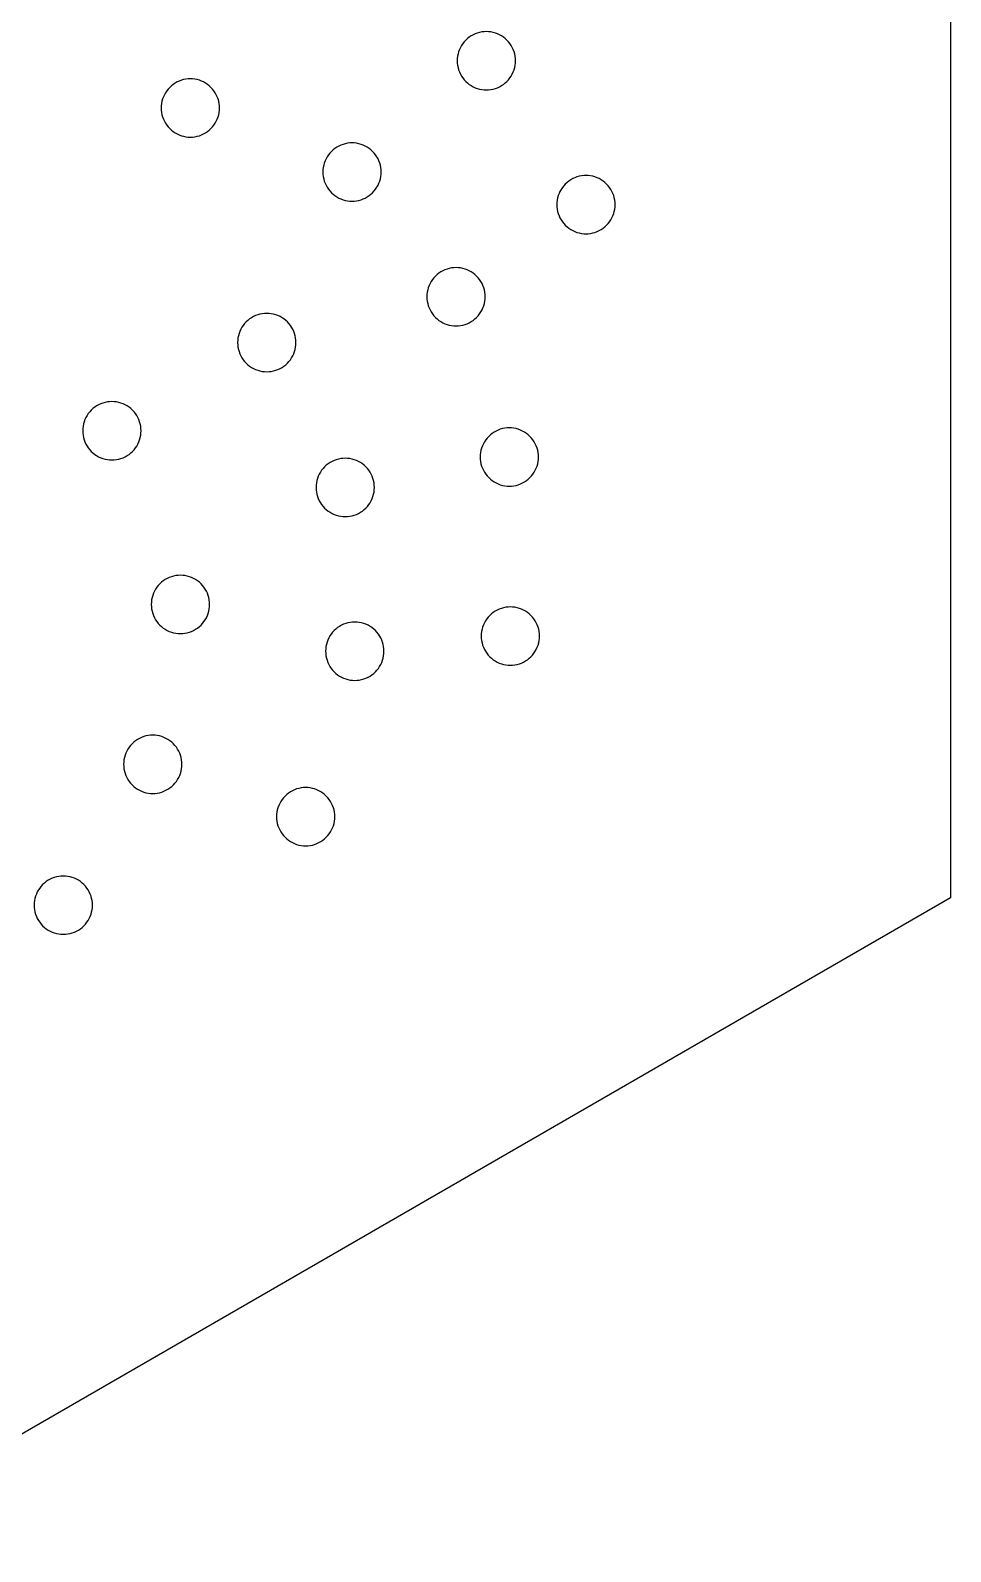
# Model space of a CAD drawing. Header units: millimetres. Extents: x 0 to 377, y 0 to 280.
# Drawn here: x 64.6 to 108.8, y 0.4 to 73.5 of the extents above; entities that cross this region are included whole.
import ezdxf

# ---------------------------------------------------------------- set-up
doc = ezdxf.new("R2010")
doc.units = ezdxf.units.MM
doc.layers.add('CUT', color=1, linetype='Continuous')

msp = doc.modelspace()

# ---------------------------------------------------------------- linework, layer by layer
at = {"layer": 'CUT'}
for points in [[(108.773, 31.8), (54.386, 0.4), (0, 31.8), (0, 94.6), (54.386, 126), (108.773, 94.6), (108.773, 31.8)], [(87.771, 71.459), (87.809, 71.562), (87.839, 71.668), (87.861, 71.776), (87.874, 71.885), (87.878, 71.995), (87.874, 72.105), (87.861, 72.214), (87.839, 72.322), (87.809, 72.428), (87.771, 72.531), (87.725, 72.631), (87.672, 72.726), (87.611, 72.818), (87.543, 72.904), (87.468, 72.985), (87.387, 73.06), (87.301, 73.128), (87.209, 73.189), (87.114, 73.242), (87.014, 73.288), (86.911, 73.326), (86.805, 73.356), (86.697, 73.378), (86.588, 73.391), (86.478, 73.395), (86.368, 73.391), (86.259, 73.378), (86.151, 73.356), (86.045, 73.326), (85.942, 73.288), (85.842, 73.242), (85.746, 73.189), (85.655, 73.128), (85.569, 73.06), (85.488, 72.985), (85.413, 72.904), (85.345, 72.818), (85.284, 72.726), (85.231, 72.631), (85.185, 72.531), (85.146, 72.428), (85.117, 72.322), (85.095, 72.214), (85.082, 72.105), (85.078, 71.995), (85.082, 71.885), (85.095, 71.776), (85.117, 71.668), (85.146, 71.562), (85.185, 71.459), (85.231, 71.359), (85.284, 71.263), (85.345, 71.172), (85.413, 71.086), (85.488, 71.005), (85.569, 70.93), (85.655, 70.862), (85.746, 70.801), (85.842, 70.748), (85.942, 70.702), (86.045, 70.663), (86.151, 70.634), (86.259, 70.612), (86.368, 70.599), (86.478, 70.595), (86.588, 70.599), (86.697, 70.612), (86.805, 70.634), (86.911, 70.663), (87.014, 70.702), (87.114, 70.748), (87.209, 70.801), (87.301, 70.862), (87.387, 70.93), (87.468, 71.005), (87.543, 71.086), (87.611, 71.172), (87.672, 71.263), (87.725, 71.359), (87.771, 71.459)], [(73.556, 69.193), (73.594, 69.296), (73.624, 69.401), (73.645, 69.509), (73.658, 69.618), (73.662, 69.728), (73.658, 69.838), (73.645, 69.947), (73.624, 70.055), (73.594, 70.161), (73.556, 70.264), (73.51, 70.364), (73.456, 70.46), (73.395, 70.551), (73.327, 70.638), (73.252, 70.718), (73.172, 70.793), (73.085, 70.861), (72.994, 70.922), (72.898, 70.976), (72.798, 71.022), (72.695, 71.06), (72.589, 71.09), (72.482, 71.111), (72.372, 71.124), (72.262, 71.128), (72.153, 71.124), (72.043, 71.111), (71.936, 71.09), (71.83, 71.06), (71.727, 71.022), (71.627, 70.976), (71.531, 70.922), (71.44, 70.861), (71.353, 70.793), (71.273, 70.718), (71.198, 70.638), (71.13, 70.551), (71.069, 70.46), (71.015, 70.364), (70.969, 70.264), (70.931, 70.161), (70.901, 70.055), (70.88, 69.947), (70.867, 69.838), (70.862, 69.728), (70.867, 69.618), (70.88, 69.509), (70.901, 69.401), (70.931, 69.296), (70.969, 69.193), (71.015, 69.093), (71.069, 68.997), (71.13, 68.905), (71.198, 68.819), (71.273, 68.738), (71.353, 68.664), (71.44, 68.596), (71.531, 68.535), (71.627, 68.481), (71.727, 68.435), (71.83, 68.397), (71.936, 68.367), (72.043, 68.346), (72.153, 68.333), (72.262, 68.328), (72.372, 68.333), (72.482, 68.346), (72.589, 68.367), (72.695, 68.397), (72.798, 68.435), (72.898, 68.481), (72.994, 68.535), (73.085, 68.596), (73.172, 68.664), (73.252, 68.738), (73.327, 68.819), (73.395, 68.905), (73.456, 68.997), (73.51, 69.093), (73.556, 69.193)], [(81.321, 66.114), (81.359, 66.217), (81.389, 66.323), (81.41, 66.431), (81.423, 66.54), (81.427, 66.65), (81.423, 66.76), (81.41, 66.869), (81.389, 66.977), (81.359, 67.083), (81.321, 67.186), (81.275, 67.286), (81.221, 67.381), (81.16, 67.473), (81.092, 67.559), (81.017, 67.64), (80.937, 67.715), (80.85, 67.783), (80.759, 67.844), (80.663, 67.897), (80.563, 67.943), (80.46, 67.981), (80.354, 68.011), (80.246, 68.033), (80.137, 68.046), (80.027, 68.05), (79.918, 68.046), (79.808, 68.033), (79.701, 68.011), (79.595, 67.981), (79.492, 67.943), (79.392, 67.897), (79.296, 67.844), (79.204, 67.783), (79.118, 67.715), (79.037, 67.64), (78.963, 67.559), (78.895, 67.473), (78.834, 67.381), (78.78, 67.286), (78.734, 67.186), (78.696, 67.083), (78.666, 66.977), (78.645, 66.869), (78.632, 66.76), (78.627, 66.65), (78.632, 66.54), (78.645, 66.431), (78.666, 66.323), (78.696, 66.217), (78.734, 66.114), (78.78, 66.014), (78.834, 65.918), (78.895, 65.827), (78.963, 65.741), (79.037, 65.66), (79.118, 65.585), (79.204, 65.517), (79.296, 65.456), (79.392, 65.403), (79.492, 65.357), (79.595, 65.318), (79.701, 65.289), (79.808, 65.267), (79.918, 65.254), (80.027, 65.25), (80.137, 65.254), (80.246, 65.267), (80.354, 65.289), (80.46, 65.318), (80.563, 65.357), (80.663, 65.403), (80.759, 65.456), (80.85, 65.517), (80.937, 65.585), (81.017, 65.66), (81.092, 65.741), (81.16, 65.827), (81.221, 65.918), (81.275, 66.014), (81.321, 66.114)], [(92.555, 64.55), (92.593, 64.653), (92.623, 64.759), (92.644, 64.866), (92.657, 64.976), (92.661, 65.085), (92.657, 65.195), (92.644, 65.304), (92.623, 65.412), (92.593, 65.518), (92.555, 65.621), (92.509, 65.721), (92.455, 65.817), (92.394, 65.908), (92.326, 65.995), (92.251, 66.075), (92.171, 66.15), (92.084, 66.218), (91.993, 66.279), (91.897, 66.333), (91.797, 66.379), (91.694, 66.417), (91.588, 66.447), (91.48, 66.468), (91.371, 66.481), (91.261, 66.485), (91.152, 66.481), (91.042, 66.468), (90.935, 66.447), (90.829, 66.417), (90.726, 66.379), (90.626, 66.333), (90.53, 66.279), (90.438, 66.218), (90.352, 66.15), (90.271, 66.075), (90.197, 65.995), (90.129, 65.908), (90.068, 65.817), (90.014, 65.721), (89.968, 65.621), (89.93, 65.518), (89.9, 65.412), (89.879, 65.304), (89.866, 65.195), (89.861, 65.085), (89.866, 64.976), (89.879, 64.866), (89.9, 64.759), (89.93, 64.653), (89.968, 64.55), (90.014, 64.45), (90.068, 64.354), (90.129, 64.263), (90.197, 64.176), (90.271, 64.095), (90.352, 64.021), (90.438, 63.953), (90.53, 63.892), (90.626, 63.838), (90.726, 63.792), (90.829, 63.754), (90.935, 63.724), (91.042, 63.703), (91.152, 63.69), (91.261, 63.685), (91.371, 63.69), (91.48, 63.703), (91.588, 63.724), (91.694, 63.754), (91.797, 63.792), (91.897, 63.838), (91.993, 63.892), (92.084, 63.953), (92.171, 64.021), (92.251, 64.095), (92.326, 64.176), (92.394, 64.263), (92.455, 64.354), (92.509, 64.45), (92.555, 64.55)], [(86.316, 60.126), (86.354, 60.229), (86.383, 60.335), (86.405, 60.443), (86.418, 60.552), (86.422, 60.662), (86.418, 60.772), (86.405, 60.881), (86.383, 60.989), (86.354, 61.095), (86.316, 61.198), (86.27, 61.297), (86.216, 61.393), (86.155, 61.485), (86.087, 61.571), (86.012, 61.652), (85.931, 61.726), (85.845, 61.795), (85.754, 61.856), (85.658, 61.909), (85.558, 61.955), (85.455, 61.993), (85.349, 62.023), (85.241, 62.045), (85.132, 62.058), (85.022, 62.062), (84.912, 62.058), (84.803, 62.045), (84.695, 62.023), (84.59, 61.993), (84.486, 61.955), (84.387, 61.909), (84.291, 61.856), (84.199, 61.795), (84.113, 61.726), (84.032, 61.652), (83.958, 61.571), (83.89, 61.485), (83.828, 61.393), (83.775, 61.297), (83.729, 61.198), (83.691, 61.095), (83.661, 60.989), (83.639, 60.881), (83.626, 60.772), (83.622, 60.662), (83.626, 60.552), (83.639, 60.443), (83.661, 60.335), (83.691, 60.229), (83.729, 60.126), (83.775, 60.026), (83.828, 59.93), (83.89, 59.839), (83.958, 59.753), (84.032, 59.672), (84.113, 59.597), (84.199, 59.529), (84.291, 59.468), (84.387, 59.414), (84.486, 59.368), (84.59, 59.33), (84.695, 59.301), (84.803, 59.279), (84.912, 59.266), (85.022, 59.262), (85.132, 59.266), (85.241, 59.279), (85.349, 59.301), (85.455, 59.33), (85.558, 59.368), (85.658, 59.414), (85.754, 59.468), (85.845, 59.529), (85.931, 59.597), (86.012, 59.672), (86.087, 59.753), (86.155, 59.839), (86.216, 59.93), (86.27, 60.026), (86.316, 60.126)], [(77.227, 57.927), (77.265, 58.03), (77.295, 58.136), (77.316, 58.244), (77.329, 58.353), (77.333, 58.463), (77.329, 58.573), (77.316, 58.682), (77.295, 58.79), (77.265, 58.896), (77.227, 58.999), (77.181, 59.099), (77.127, 59.194), (77.066, 59.286), (76.998, 59.372), (76.923, 59.453), (76.843, 59.528), (76.756, 59.596), (76.665, 59.657), (76.569, 59.71), (76.469, 59.756), (76.366, 59.794), (76.26, 59.824), (76.152, 59.846), (76.043, 59.859), (75.933, 59.863), (75.824, 59.859), (75.714, 59.846), (75.607, 59.824), (75.501, 59.794), (75.398, 59.756), (75.298, 59.71), (75.202, 59.657), (75.111, 59.596), (75.024, 59.528), (74.944, 59.453), (74.869, 59.372), (74.801, 59.286), (74.74, 59.194), (74.686, 59.099), (74.64, 58.999), (74.602, 58.896), (74.572, 58.79), (74.551, 58.682), (74.538, 58.573), (74.533, 58.463), (74.538, 58.353), (74.551, 58.244), (74.572, 58.136), (74.602, 58.03), (74.64, 57.927), (74.686, 57.827), (74.74, 57.731), (74.801, 57.64), (74.869, 57.554), (74.944, 57.473), (75.024, 57.398), (75.111, 57.33), (75.202, 57.269), (75.298, 57.216), (75.398, 57.17), (75.501, 57.131), (75.607, 57.102), (75.714, 57.08), (75.824, 57.067), (75.933, 57.063), (76.043, 57.067), (76.152, 57.08), (76.26, 57.102), (76.366, 57.131), (76.469, 57.17), (76.569, 57.216), (76.665, 57.269), (76.756, 57.33), (76.843, 57.398), (76.923, 57.473), (76.998, 57.554), (77.066, 57.64), (77.127, 57.731), (77.181, 57.827), (77.227, 57.927)], [(69.788, 53.69), (69.826, 53.793), (69.856, 53.899), (69.877, 54.007), (69.89, 54.116), (69.895, 54.226), (69.89, 54.335), (69.877, 54.445), (69.856, 54.552), (69.826, 54.658), (69.788, 54.761), (69.742, 54.861), (69.688, 54.957), (69.627, 55.048), (69.559, 55.135), (69.484, 55.215), (69.404, 55.29), (69.317, 55.358), (69.226, 55.419), (69.13, 55.473), (69.03, 55.519), (68.927, 55.557), (68.821, 55.587), (68.714, 55.608), (68.604, 55.621), (68.495, 55.626), (68.385, 55.621), (68.276, 55.608), (68.168, 55.587), (68.062, 55.557), (67.959, 55.519), (67.859, 55.473), (67.763, 55.419), (67.672, 55.358), (67.585, 55.29), (67.505, 55.215), (67.43, 55.135), (67.362, 55.048), (67.301, 54.957), (67.247, 54.861), (67.201, 54.761), (67.163, 54.658), (67.133, 54.552), (67.112, 54.445), (67.099, 54.335), (67.095, 54.226), (67.099, 54.116), (67.112, 54.007), (67.133, 53.899), (67.163, 53.793), (67.201, 53.69), (67.247, 53.59), (67.301, 53.494), (67.362, 53.403), (67.43, 53.316), (67.505, 53.236), (67.585, 53.161), (67.672, 53.093), (67.763, 53.032), (67.859, 52.978), (67.959, 52.932), (68.062, 52.894), (68.168, 52.864), (68.276, 52.843), (68.385, 52.83), (68.495, 52.826), (68.604, 52.83), (68.714, 52.843), (68.821, 52.864), (68.927, 52.894), (69.03, 52.932), (69.13, 52.978), (69.226, 53.032), (69.317, 53.093), (69.404, 53.161), (69.484, 53.236), (69.559, 53.316), (69.627, 53.403), (69.688, 53.494), (69.742, 53.59), (69.788, 53.69)], [(88.875, 52.43), (88.913, 52.533), (88.943, 52.639), (88.964, 52.747), (88.977, 52.856), (88.982, 52.966), (88.977, 53.075), (88.964, 53.185), (88.943, 53.292), (88.913, 53.398), (88.875, 53.501), (88.829, 53.601), (88.775, 53.697), (88.714, 53.788), (88.646, 53.875), (88.572, 53.956), (88.491, 54.03), (88.404, 54.098), (88.313, 54.159), (88.217, 54.213), (88.117, 54.259), (88.014, 54.297), (87.908, 54.327), (87.801, 54.348), (87.691, 54.361), (87.582, 54.366), (87.472, 54.361), (87.363, 54.348), (87.255, 54.327), (87.149, 54.297), (87.046, 54.259), (86.946, 54.213), (86.85, 54.159), (86.759, 54.098), (86.672, 54.03), (86.592, 53.956), (86.517, 53.875), (86.449, 53.788), (86.388, 53.697), (86.334, 53.601), (86.288, 53.501), (86.25, 53.398), (86.22, 53.292), (86.199, 53.185), (86.186, 53.075), (86.182, 52.966), (86.186, 52.856), (86.199, 52.747), (86.22, 52.639), (86.25, 52.533), (86.288, 52.43), (86.334, 52.33), (86.388, 52.234), (86.449, 52.143), (86.517, 52.056), (86.592, 51.976), (86.672, 51.901), (86.759, 51.833), (86.85, 51.772), (86.946, 51.718), (87.046, 51.672), (87.149, 51.634), (87.255, 51.604), (87.363, 51.583), (87.472, 51.57), (87.582, 51.566), (87.691, 51.57), (87.801, 51.583), (87.908, 51.604), (88.014, 51.634), (88.117, 51.672), (88.217, 51.718), (88.313, 51.772), (88.404, 51.833), (88.491, 51.901), (88.572, 51.976), (88.646, 52.056), (88.714, 52.143), (88.775, 52.234), (88.829, 52.33), (88.875, 52.43)], [(81.033, 51.071), (81.063, 51.177), (81.084, 51.285), (81.097, 51.394), (81.101, 51.504), (81.097, 51.614), (81.084, 51.723), (81.063, 51.831), (81.033, 51.937), (80.995, 52.04), (80.949, 52.139), (80.895, 52.235), (80.834, 52.327), (80.766, 52.413), (80.691, 52.494), (80.61, 52.568), (80.524, 52.637), (80.433, 52.698), (80.337, 52.751), (80.237, 52.797), (80.134, 52.835), (80.028, 52.865), (79.92, 52.887), (79.811, 52.9), (79.701, 52.904), (79.591, 52.9), (79.482, 52.887), (79.374, 52.865), (79.269, 52.835), (79.165, 52.797), (79.066, 52.751), (78.97, 52.698), (78.878, 52.637), (78.792, 52.568), (78.711, 52.494), (78.637, 52.413), (78.569, 52.327), (78.508, 52.235), (78.454, 52.139), (78.408, 52.04), (78.37, 51.937), (78.34, 51.831), (78.318, 51.723), (78.306, 51.614), (78.301, 51.504), (78.306, 51.394), (78.318, 51.285), (78.34, 51.177), (78.37, 51.071), (78.408, 50.968), (78.454, 50.868), (78.508, 50.772), (78.569, 50.681), (78.637, 50.595), (78.711, 50.514), (78.792, 50.439), (78.878, 50.371), (78.97, 50.31), (79.066, 50.256), (79.165, 50.21), (79.269, 50.172), (79.374, 50.143), (79.482, 50.121), (79.591, 50.108), (79.701, 50.104), (79.811, 50.108), (79.92, 50.121), (80.028, 50.143), (80.134, 50.172), (80.237, 50.21), (80.337, 50.256), (80.433, 50.31), (80.524, 50.371), (80.61, 50.439), (80.691, 50.514), (80.766, 50.595), (80.834, 50.681), (80.895, 50.772), (80.949, 50.868), (80.995, 50.968), (81.033, 51.071)], [(73.079, 45.35), (73.117, 45.453), (73.147, 45.559), (73.168, 45.667), (73.181, 45.776), (73.186, 45.886), (73.181, 45.995), (73.168, 46.105), (73.147, 46.212), (73.117, 46.318), (73.079, 46.421), (73.033, 46.521), (72.979, 46.617), (72.918, 46.708), (72.85, 46.795), (72.775, 46.875), (72.695, 46.95), (72.608, 47.018), (72.517, 47.079), (72.421, 47.133), (72.321, 47.179), (72.218, 47.217), (72.112, 47.247), (72.005, 47.268), (71.895, 47.281), (71.786, 47.286), (71.676, 47.281), (71.567, 47.268), (71.459, 47.247), (71.353, 47.217), (71.25, 47.179), (71.15, 47.133), (71.054, 47.079), (70.963, 47.018), (70.876, 46.95), (70.796, 46.875), (70.721, 46.795), (70.653, 46.708), (70.592, 46.617), (70.538, 46.521), (70.492, 46.421), (70.454, 46.318), (70.424, 46.212), (70.403, 46.105), (70.39, 45.995), (70.386, 45.886), (70.39, 45.776), (70.403, 45.667), (70.424, 45.559), (70.454, 45.453), (70.492, 45.35), (70.538, 45.25), (70.592, 45.154), (70.653, 45.063), (70.721, 44.976), (70.796, 44.896), (70.876, 44.821), (70.963, 44.753), (71.054, 44.692), (71.15, 44.638), (71.25, 44.592), (71.353, 44.554), (71.459, 44.524), (71.567, 44.503), (71.676, 44.49), (71.786, 44.486), (71.895, 44.49), (72.005, 44.503), (72.112, 44.524), (72.218, 44.554), (72.321, 44.592), (72.421, 44.638), (72.517, 44.692), (72.608, 44.753), (72.695, 44.821), (72.775, 44.896), (72.85, 44.976), (72.918, 45.063), (72.979, 45.154), (73.033, 45.25), (73.079, 45.35)], [(88.924, 43.829), (88.962, 43.932), (88.992, 44.038), (89.014, 44.146), (89.027, 44.255), (89.031, 44.365), (89.027, 44.475), (89.014, 44.584), (88.992, 44.692), (88.962, 44.798), (88.924, 44.901), (88.878, 45.001), (88.825, 45.097), (88.763, 45.188), (88.695, 45.274), (88.621, 45.355), (88.54, 45.43), (88.454, 45.498), (88.362, 45.559), (88.266, 45.612), (88.167, 45.658), (88.063, 45.697), (87.958, 45.726), (87.85, 45.748), (87.741, 45.761), (87.631, 45.765), (87.521, 45.761), (87.412, 45.748), (87.304, 45.726), (87.198, 45.697), (87.095, 45.658), (86.995, 45.612), (86.899, 45.559), (86.808, 45.498), (86.722, 45.43), (86.641, 45.355), (86.566, 45.274), (86.498, 45.188), (86.437, 45.097), (86.383, 45.001), (86.337, 44.901), (86.299, 44.798), (86.27, 44.692), (86.248, 44.584), (86.235, 44.475), (86.231, 44.365), (86.235, 44.255), (86.248, 44.146), (86.27, 44.038), (86.299, 43.932), (86.337, 43.829), (86.383, 43.729), (86.437, 43.634), (86.498, 43.542), (86.566, 43.456), (86.641, 43.375), (86.722, 43.3), (86.808, 43.232), (86.899, 43.171), (86.995, 43.118), (87.095, 43.072), (87.198, 43.034), (87.304, 43.004), (87.412, 42.982), (87.521, 42.969), (87.631, 42.965), (87.741, 42.969), (87.85, 42.982), (87.958, 43.004), (88.063, 43.034), (88.167, 43.072), (88.266, 43.118), (88.362, 43.171), (88.454, 43.232), (88.54, 43.3), (88.621, 43.375), (88.695, 43.456), (88.763, 43.542), (88.825, 43.634), (88.878, 43.729), (88.924, 43.829)], [(81.453, 43.103), (81.491, 43.207), (81.521, 43.312), (81.542, 43.42), (81.555, 43.529), (81.559, 43.639), (81.555, 43.749), (81.542, 43.858), (81.521, 43.966), (81.491, 44.072), (81.453, 44.175), (81.407, 44.275), (81.353, 44.371), (81.292, 44.462), (81.224, 44.548), (81.149, 44.629), (81.069, 44.704), (80.982, 44.772), (80.891, 44.833), (80.795, 44.887), (80.695, 44.933), (80.592, 44.971), (80.486, 45), (80.378, 45.022), (80.269, 45.035), (80.159, 45.039), (80.05, 45.035), (79.94, 45.022), (79.833, 45), (79.727, 44.971), (79.624, 44.933), (79.524, 44.887), (79.428, 44.833), (79.337, 44.772), (79.25, 44.704), (79.17, 44.629), (79.095, 44.548), (79.027, 44.462), (78.966, 44.371), (78.912, 44.275), (78.866, 44.175), (78.828, 44.072), (78.798, 43.966), (78.777, 43.858), (78.764, 43.749), (78.759, 43.639), (78.764, 43.529), (78.777, 43.42), (78.798, 43.312), (78.828, 43.207), (78.866, 43.103), (78.912, 43.004), (78.966, 42.908), (79.027, 42.816), (79.095, 42.73), (79.17, 42.649), (79.25, 42.575), (79.337, 42.507), (79.428, 42.445), (79.524, 42.392), (79.624, 42.346), (79.727, 42.308), (79.833, 42.278), (79.94, 42.256), (80.05, 42.243), (80.159, 42.239), (80.269, 42.243), (80.378, 42.256), (80.486, 42.278), (80.592, 42.308), (80.695, 42.346), (80.795, 42.392), (80.891, 42.445), (80.982, 42.507), (81.069, 42.575), (81.149, 42.649), (81.224, 42.73), (81.292, 42.816), (81.353, 42.908), (81.407, 43.004), (81.453, 43.103)], [(71.75, 37.671), (71.788, 37.774), (71.818, 37.88), (71.84, 37.988), (71.853, 38.097), (71.857, 38.207), (71.853, 38.316), (71.84, 38.426), (71.818, 38.533), (71.788, 38.639), (71.75, 38.742), (71.704, 38.842), (71.651, 38.938), (71.59, 39.029), (71.522, 39.116), (71.447, 39.196), (71.366, 39.271), (71.28, 39.339), (71.188, 39.4), (71.093, 39.454), (70.993, 39.5), (70.89, 39.538), (70.784, 39.568), (70.676, 39.589), (70.567, 39.602), (70.457, 39.607), (70.347, 39.602), (70.238, 39.589), (70.13, 39.568), (70.024, 39.538), (69.921, 39.5), (69.821, 39.454), (69.726, 39.4), (69.634, 39.339), (69.548, 39.271), (69.467, 39.196), (69.392, 39.116), (69.324, 39.029), (69.263, 38.938), (69.21, 38.842), (69.164, 38.742), (69.126, 38.639), (69.096, 38.533), (69.074, 38.426), (69.061, 38.316), (69.057, 38.207), (69.061, 38.097), (69.074, 37.988), (69.096, 37.88), (69.126, 37.774), (69.164, 37.671), (69.21, 37.571), (69.263, 37.475), (69.324, 37.384), (69.392, 37.297), (69.467, 37.217), (69.548, 37.142), (69.634, 37.074), (69.726, 37.013), (69.821, 36.959), (69.921, 36.913), (70.024, 36.875), (70.13, 36.845), (70.238, 36.824), (70.347, 36.811), (70.457, 36.807), (70.567, 36.811), (70.676, 36.824), (70.784, 36.845), (70.89, 36.875), (70.993, 36.913), (71.093, 36.959), (71.188, 37.013), (71.28, 37.074), (71.366, 37.142), (71.447, 37.217), (71.522, 37.297), (71.59, 37.384), (71.651, 37.475), (71.704, 37.571), (71.75, 37.671)], [(79.094, 35.156), (79.132, 35.26), (79.162, 35.365), (79.183, 35.473), (79.196, 35.582), (79.2, 35.692), (79.196, 35.802), (79.183, 35.911), (79.162, 36.019), (79.132, 36.125), (79.094, 36.228), (79.048, 36.328), (78.994, 36.424), (78.933, 36.515), (78.865, 36.601), (78.79, 36.682), (78.71, 36.757), (78.623, 36.825), (78.532, 36.886), (78.436, 36.94), (78.336, 36.986), (78.233, 37.024), (78.127, 37.054), (78.019, 37.075), (77.91, 37.088), (77.8, 37.092), (77.691, 37.088), (77.581, 37.075), (77.474, 37.054), (77.368, 37.024), (77.265, 36.986), (77.165, 36.94), (77.069, 36.886), (76.978, 36.825), (76.891, 36.757), (76.81, 36.682), (76.736, 36.601), (76.668, 36.515), (76.607, 36.424), (76.553, 36.328), (76.507, 36.228), (76.469, 36.125), (76.439, 36.019), (76.418, 35.911), (76.405, 35.802), (76.4, 35.692), (76.405, 35.582), (76.418, 35.473), (76.439, 35.365), (76.469, 35.26), (76.507, 35.156), (76.553, 35.057), (76.607, 34.961), (76.668, 34.869), (76.736, 34.783), (76.81, 34.702), (76.891, 34.628), (76.978, 34.56), (77.069, 34.499), (77.165, 34.445), (77.265, 34.399), (77.368, 34.361), (77.474, 34.331), (77.581, 34.309), (77.691, 34.297), (77.8, 34.292), (77.91, 34.297), (78.019, 34.309), (78.127, 34.331), (78.233, 34.361), (78.336, 34.399), (78.436, 34.445), (78.532, 34.499), (78.623, 34.56), (78.71, 34.628), (78.79, 34.702), (78.865, 34.783), (78.933, 34.869), (78.994, 34.961), (79.048, 35.057), (79.094, 35.156)], [(67.453, 30.907), (67.492, 31.01), (67.521, 31.116), (67.543, 31.224), (67.556, 31.333), (67.56, 31.443), (67.556, 31.552), (67.543, 31.662), (67.521, 31.769), (67.492, 31.875), (67.453, 31.978), (67.407, 32.078), (67.354, 32.174), (67.293, 32.265), (67.225, 32.352), (67.15, 32.433), (67.069, 32.507), (66.983, 32.575), (66.892, 32.636), (66.796, 32.69), (66.696, 32.736), (66.593, 32.774), (66.487, 32.804), (66.379, 32.825), (66.27, 32.838), (66.16, 32.843), (66.05, 32.838), (65.941, 32.825), (65.833, 32.804), (65.727, 32.774), (65.624, 32.736), (65.524, 32.69), (65.429, 32.636), (65.337, 32.575), (65.251, 32.507), (65.17, 32.433), (65.095, 32.352), (65.027, 32.265), (64.966, 32.174), (64.913, 32.078), (64.867, 31.978), (64.829, 31.875), (64.799, 31.769), (64.777, 31.662), (64.764, 31.552), (64.76, 31.443), (64.764, 31.333), (64.777, 31.224), (64.799, 31.116), (64.829, 31.01), (64.867, 30.907), (64.913, 30.807), (64.966, 30.711), (65.027, 30.62), (65.095, 30.533), (65.17, 30.453), (65.251, 30.378), (65.337, 30.31), (65.429, 30.249), (65.524, 30.195), (65.624, 30.149), (65.727, 30.111), (65.833, 30.081), (65.941, 30.06), (66.05, 30.047), (66.16, 30.043), (66.27, 30.047), (66.379, 30.06), (66.487, 30.081), (66.593, 30.111), (66.696, 30.149), (66.796, 30.195), (66.892, 30.249), (66.983, 30.31), (67.069, 30.378), (67.15, 30.453), (67.225, 30.533), (67.293, 30.62), (67.354, 30.711), (67.407, 30.807), (67.453, 30.907)]]:
    msp.add_lwpolyline(points, close=True, dxfattribs=at)

doc.saveas('drawing.dxf')
